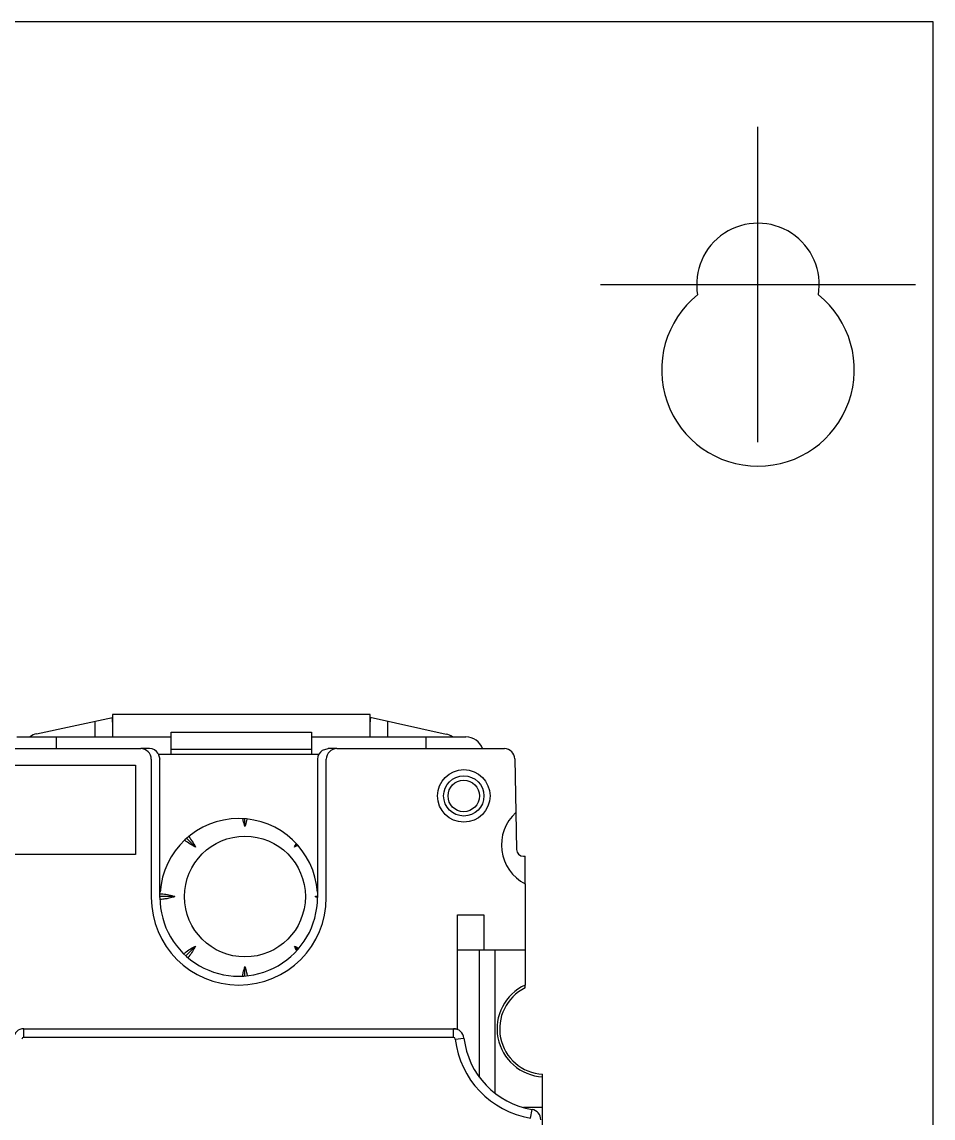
# Model space of a CAD drawing. Extents: x 0 to 557, y 0 to 248.
# Drawn here: x 498 to 550, y 169.5 to 232.1 of the extents above; entities that cross this region are included whole.
import ezdxf

# ---------------------------------------------------------------- set-up
doc = ezdxf.new("R2010")
doc.units = 0

# ---------------------------------------------------------------- blocks, each defined once
blk = doc.blocks.new('hfgd')
at = {"color": 7}
for centre, radius, start, end in [((8263.519, -2141.548), 3.5, 350.26656, 189.73344), ((8263.519, -2146.424), 5.5, 128.84408, 51.15592)]:
    blk.add_arc(centre, radius, start, end, dxfattribs=at)
blk = doc.blocks.new('LV429640ATNSX22A 1')
at = {"color": 6}
for p, q in [((212, 118), (212, 136)), ((203, 127), (221, 127))]:
    blk.add_line(p, q, dxfattribs=at)
for p, q in [((170.807, 101.334), (175.147, 102.264)), ((175.147, 102.437), (175.147, 101.162)), ((189.847, 102.437), (175.147, 102.437)), ((189.847, 101.162), (189.847, 102.437)), ((189.847, 102.284), (194.188, 101.323)), ((174.147, 101.162), (174.147, 102.049)), ((190.847, 102.063), (190.847, 101.162)), ((169.672, 101.162), (178.497, 101.162)), ((171.946, 100.487), (171.946, 101.162)), ((178.497, 100.178), (178.497, 101.437)), ((178.497, 101.437), (186.497, 101.437)), ((186.497, 101.437), (186.497, 100.178)), ((186.497, 101.162), (195.322, 101.162)), ((193.047, 100.487), (193.047, 101.162)), ((166.1, 100.487), (176.75, 100.487)), ((177.248, 100.487), (176.75, 100.487)), ((177.753, 100.211), (177.848, 99.887)), ((186.497, 100.437), (178.497, 100.437)), ((187.124, 100.392), (187.448, 100.487)), ((187.95, 100.487), (187.448, 100.487)), ((187.95, 100.487), (197.516, 100.487)), ((177.35, 99.887), (177.35, 91.986)), ((177.762, 100.178), (186.925, 100.178)), ((177.848, 91.987), (177.848, 99.887)), ((186.848, 99.887), (186.848, 91.987)), ((187.35, 91.986), (187.35, 99.887)), ((198.116, 99.897), (198.169, 96.836)), ((168.25, 99.536), (176.45, 99.536)), ((176.45, 99.536), (176.45, 94.436)), ((182.703, 96.039), (182.703, 96.476)), ((198.169, 96.836), (198.206, 94.73)), ((179.873, 94.867), (179.374, 95.366)), ((185.533, 94.867), (185.681, 95.014)), ((176.45, 94.436), (168.25, 94.436)), ((198.606, 94.337), (198.7, 94.337)), ((198.7, 92.768), (198.7, 94.337)), ((198.7, 92.768), (198.7, 86.985)), ((178.701, 92.037), (177.848, 92.037)), ((186.706, 92.037), (186.848, 92.037)), ((194.85, 84.487), (194.85, 90.987)), ((194.85, 90.987), (196.35, 90.987)), ((196.35, 90.987), (196.35, 88.987)), ((179.873, 89.207), (179.325, 88.659)), ((185.724, 89.017), (185.533, 89.207)), ((194.85, 88.987), (198.7, 88.987)), ((196.1, 81.705), (196.1, 88.987)), ((197.001, 80.789), (197.001, 88.987)), ((182.703, 87.507), (182.703, 88.035)), ((198.7, 86.816), (198.7, 86.985)), ((170.066, 83.987), (170.066, 84.487)), ((170.066, 84.487), (194.85, 84.487)), ((194.614, 83.987), (170.066, 83.987)), ((194.614, 83.987), (194.614, 84.487)), ((194.714, 83.898), (195.21, 83.955)), ((194.85, 84.487), (194.85, 84.438)), ((199.7, 81.741), (199.7, 81.889)), ((199.7, -6.913), (199.7, 81.741)), ((199.7, 79.987), (198.606, 79.987)), ((199.016, 79.384), (199.097, 79.878))]:
    blk.add_line(p, q)
at = {"color": 7}
blk.add_lwpolyline([(-328, -78), (222, -78), (222, 142), (-328, 142)], close=True, dxfattribs=at)
for centre, radius in [((195.2, 97.787), 1.5), ((195.2, 97.787), 1.15), ((195.2, 97.787), 0.9), ((182.703, 92.037), 3.45)]:
    blk.add_circle(centre, radius)
for centre, radius, start, end in [((171.022, 100.357), 1, 102.43176, 126.38253), ((193.972, 100.346), 1, 54.67389, 77.51092), ((195.322, 100.162), 1, 18.97416, 90), ((176.75, 99.887), 0.6, 0.00071, 89.98913), ((177.248, 99.887), 0.6, 32.70312, 90.00994), ((187.448, 99.887), 0.6, 122.70424, 180.00015), ((187.95, 99.887), 0.6, 90.00249, 179.99879), ((197.516, 99.887), 0.6, 1.00019, 90.00276), ((182.35, 91.992), 4.5, 3.74006, 176.26125), ((199.852, 94.987), 2.5, 132.30668, 242.56785), ((198.606, 94.737), 0.4, 180.75189, 270), ((182.35, 91.986), 5, 180.00016, 359.99973), ((182.348, 91.987), 4.5, 179.99616, 359.99997), ((199.85, 84.487), 2.75, 114.71988, 266.87335), ((199.85, 84.484), 2.6, 116.25857, 266.68633), ((170.066, 83.887), 0.6, 90, 173.43757), ((170.066, 83.887), 0.1, 90, 173.43757), ((194.614, 83.887), 0.6, 6.53741, 90), ((194.614, 83.887), 0.1, 6.53741, 90), ((199.85, 84.487), 4.67, 186.53741, 260.7182), ((199.85, 84.487), 5.17, 186.53741, 260.7182), ((199, 79.286), 0.6, 0, 80.7182)]:
    blk.add_arc(centre, radius, start, end)
for points, knots in [([(175.146, 102), (175.145, 102.014), (175.144, 102.069), (175.138, 102.155), (175.124, 102.227), (175.112, 102.256)], [0, 0, 0, 0, 0.0438197, 0.1644144, 0.2594884, 0.2594884, 0.2594884, 0.2594884]), ([(189.889, 102.275), (189.875, 102.246), (189.857, 102.174), (189.851, 102.087), (189.849, 102.031), (189.848, 102.016)], [0, 0, 0, 0, 0.0961682, 0.2178848, 0.2637484, 0.2637484, 0.2637484, 0.2637484]), ([(182.703, 96.039), (182.664, 96.15), (182.622, 96.298), (182.592, 96.448), (182.586, 96.484)], [0, 0, 0, 0, 0.3517872, 0.4604295, 0.4604295, 0.4604295, 0.4604295]), ([(182.818, 96.465), (182.812, 96.435), (182.783, 96.291), (182.743, 96.149), (182.703, 96.039)], [0, 0, 0, 0, 0.0895915, 0.4410697, 0.4410697, 0.4410697, 0.4410697]), ([(179.873, 94.867), (179.768, 94.917), (179.562, 95.033), (179.371, 95.171), (179.279, 95.245)], [0, 0, 0, 0, 0.3517858, 0.7058983, 0.7058983, 0.7058983, 0.7058983]), ([(179.492, 95.464), (179.493, 95.463), (179.568, 95.37), (179.708, 95.178), (179.823, 94.973), (179.873, 94.867)], [0, 0, 0, 0, 0.0045113, 0.358606, 0.7100828, 0.7100828, 0.7100828, 0.7100828]), ([(177.857, 92.202), (177.909, 92.199), (178.079, 92.185), (178.364, 92.14), (178.591, 92.076), (178.701, 92.037)], [0, 0, 0, 0, 0.1570853, 0.5112235, 0.8626877, 0.8626877, 0.8626877, 0.8626877]), ([(178.131, 91.899), (178.092, 91.893), (177.999, 91.882), (177.907, 91.874), (177.853, 91.871)], [0, 0, 0, 0, 0.1183966, 0.2788382, 0.2788382, 0.2788382, 0.2788382]), ([(178.701, 92.037), (178.591, 91.998), (178.402, 91.944), (178.209, 91.91), (178.131, 91.899)], [0, 0, 0, 0, 0.3517663, 0.5876535, 0.5876535, 0.5876535, 0.5876535]), ([(179.279, 88.828), (179.371, 88.903), (179.562, 89.041), (179.768, 89.156), (179.873, 89.207)], [0, 0, 0, 0, 0.3540916, 0.705559, 0.705559, 0.705559, 0.705559]), ([(179.873, 89.207), (179.823, 89.101), (179.708, 88.895), (179.555, 88.684), (179.464, 88.574), (179.448, 88.556)], [0, 0, 0, 0, 0.3517865, 0.7058999, 0.7798673, 0.7798673, 0.7798673, 0.7798673]), ([(182.57, 87.497), (182.58, 87.564), (182.614, 87.746), (182.664, 87.924), (182.703, 88.035)], [0, 0, 0, 0, 0.2027948, 0.554272, 0.554272, 0.554272, 0.554272]), ([(182.703, 88.035), (182.743, 87.924), (182.791, 87.752), (182.824, 87.577), (182.834, 87.517)], [0, 0, 0, 0, 0.3517875, 0.5344224, 0.5344224, 0.5344224, 0.5344224])]:
    blk.add_open_spline(points, degree=3, knots=knots)
for points in [[(179.279, 95.245), (179.273, 95.25), (179.267, 95.255), (179.261, 95.26)], [(185.533, 94.867), (185.565, 94.933), (185.599, 94.998), (185.636, 95.062)], [(185.725, 94.967), (185.662, 94.931), (185.598, 94.898), (185.533, 94.867)], [(186.706, 92.037), (186.753, 92.053), (186.8, 92.069), (186.848, 92.083)], [(186.848, 91.991), (186.8, 92.005), (186.753, 92.02), (186.706, 92.037)], [(185.669, 88.957), (185.62, 89.038), (185.574, 89.121), (185.533, 89.207)], [(185.533, 89.207), (185.617, 89.167), (185.698, 89.123), (185.777, 89.075)], [(179.21, 88.771), (179.233, 88.79), (179.256, 88.81), (179.279, 88.828)]]:
    blk.add_open_spline(points, degree=3)
blk.add_blockref('hfgd', (-8051.519, 2268.548), dxfattribs=at)

msp = doc.modelspace()

# ---------------------------------------------------------------- block references
msp.add_blockref('LV429640ATNSX22A 1', (328, 90.121))

doc.saveas('drawing.dxf')
